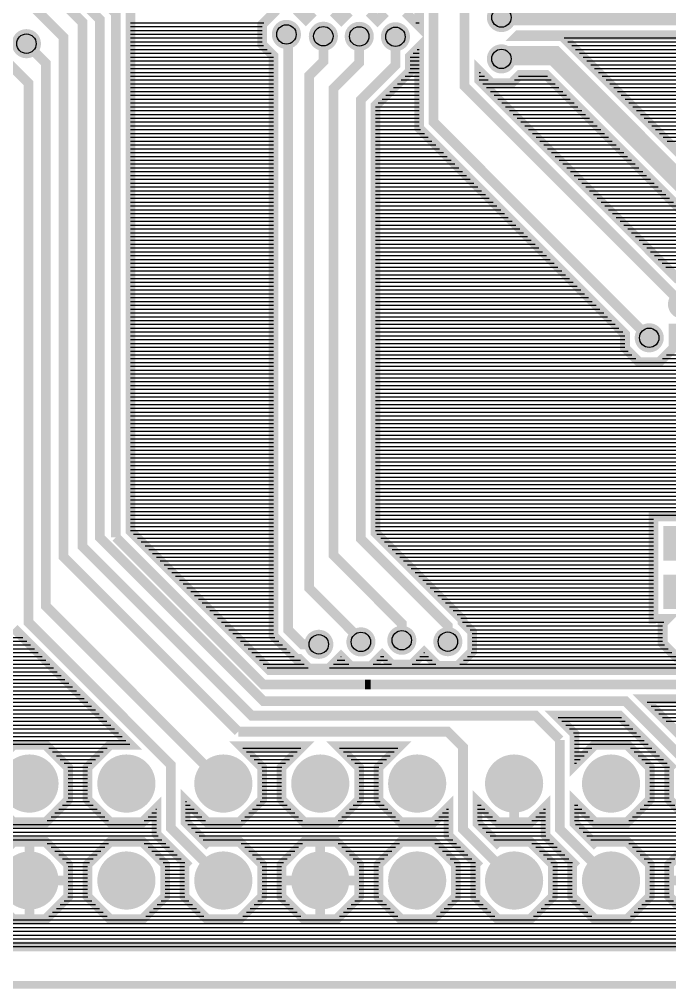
# Model space of a CAD drawing. Header units: inches. Extents: x -1.97 to 1.97, y -1.92 to 2.03.
# Drawn here: x -0.629 to 0.042, y -1.916 to -0.916 of the extents above; entities that cross this region are included whole.
import ezdxf

# ---------------------------------------------------------------- set-up
doc = ezdxf.new("R2010")
doc.units = ezdxf.units.IN
doc.layers.get('0').update_dxf_attribs({"linetype": 'CONTINUOUS'})

# ---------------------------------------------------------------- blocks, each defined once
blk = doc.blocks.new('EPAD')
at = {"const_width": 0.5}
blk.add_lwpolyline([(-0.25, 0, 1), (0.25, 0, 1)], format="xyb", close=True, dxfattribs=at)
blk = doc.blocks.new('RPAD')
blk.add_trace([(-0.5, -0.5), (-0.5, 0.5), (0.5, -0.5), (0.5, 0.5)])

msp = doc.modelspace()

# ---------------------------------------------------------------- linework, layer by layer
for points, const_width in [([(-1.86934, -1.911927), (-1.967765, -1.813502), (-1.967765, 1.926656), (-1.86934, 2.025081), (1.870817, 2.025081), (1.969243, 1.926656), (1.969243, -1.813502), (1.870817, -1.911927), (-1.86934, -1.911927)], 0.008), ([(-0.529378, -1.450352), (-0.529378, -0.910453), (-0.750106, -0.689724), (-0.828982, -0.689724)], 0.01), ([(-0.401551, -1.59513), (-0.545957, -1.450724), (-0.545957, -1.349248), (-0.545957, -0.916628), (-0.665504, -0.797081), (-0.681348, -0.797081)], 0.01), ([(0.055183, -1.210111), (-0.16972, -0.985208), (-0.16972, -0.909512), (-0.16972, -0.893692), (-0.153068, -0.877039), (-0.070636, -0.877039), (-0.053151, -0.859554), (-0.043992, -0.850395), (-0.043992, -0.814714), (-0.046625, -0.812081), (-0.062216, -0.796491), (-0.100759, -0.796491)], 0.01), ([(0.020856, -1.244754), (-0.201625, -1.022273), (-0.201625, -0.887081), (-0.136625, -0.822081), (-0.100759, -0.822081)], 0.01), ([(-0.421683, -1.602074), (-0.563882, -1.459875), (-0.563882, -1.381334), (-0.563882, -0.91936), (-0.656161, -0.827081)], 0.01), ([(-0.403126, -1.650923), (-0.441729, -1.61232), (-0.583427, -1.470622), (-0.583427, -1.042155), (-0.583427, -0.93481), (-0.662974, -0.855263), (-0.676625, -0.855263)], 0.01), ([(-0.230602, -0.909247), (-0.216625, -0.923224), (-0.216625, -0.880868)], 0.01), ([(0.085535, -1.587322), (-0.371196, -1.587322), (-0.514378, -1.444139), (-0.514378, -0.90424)], 0.01), ([(0.065538, -1.235111), (0.045856, -1.235111), (0.045856, -1.255109), (0.031211, -1.269754), (0.010501, -1.269754), (-0.004143, -1.255109), (-0.004143, -1.240967), (-0.216625, -1.028486), (-0.216625, -0.94527), (-0.225957, -0.954602), (-0.225957, -0.969759), (-0.261626, -1.005428), (-0.261626, -1.445868), (-0.171916, -1.535578), (-0.171916, -1.53775), (-0.161916, -1.54775), (-0.161916, -1.56846), (-0.176561, -1.583105), (-0.197271, -1.583105), (-0.211395, -1.56898), (-0.224056, -1.581641), (-0.244766, -1.581641), (-0.254648, -1.571759), (-0.266246, -1.583357), (-0.286956, -1.583357), (-0.297069, -1.573244), (-0.309682, -1.585858), (-0.330392, -1.585858), (-0.340392, -1.575858), (-0.343106, -1.575858), (-0.366789, -1.552175), (-0.366789, -0.953859), (-0.37845, -0.942198), (-0.37845, -0.921488), (-0.363806, -0.906843)], 0.01), ([(-0.343095, -0.906843), (-0.33345, -0.916488), (-0.32571, -0.908748)], 0.01), ([(-0.305, -0.908748), (-0.296778, -0.91697), (-0.288676, -0.908869)], 0.01), ([(-0.267966, -0.908869), (-0.25945, -0.917385), (-0.251312, -0.909247)], 0.01), ([(0.283375, -0.977081), (0.283375, -0.923924), (0.271974, -0.912523), (-0.129735, -0.912523), (-0.131635, -0.914422)], 0.02), ([(-0.351789, -1.064417), (-0.351789, -0.933504), (-0.35345, -0.931843)], 0.01), ([(-0.315355, -0.933748), (-0.315355, -0.959779), (-0.328054, -0.972478)], 0.01), ([(-0.3049, -1.123585), (-0.3049, -0.987589), (-0.285955, -0.968644), (-0.278321, -0.96101), (-0.278321, -0.933869)], 0.01), ([(-0.276625, -1.154088), (-0.276625, -0.999215), (-0.240957, -0.963546), (-0.240957, -0.934247)], 0.01), ([(0.260876, -0.932523), (-0.11438, -0.932523), (-0.115577, -0.93372), (-0.068826, -0.93372), (0.086445, -1.088991)], 0.01), ([(-0.418553, -1.804446), (-0.472592, -1.750407), (-0.472592, -1.685132), (-0.619406, -1.538318), (-0.619406, -1.006146), (-0.619406, -0.982291), (-0.661897, -0.9398), (-0.662428, -0.9398)], 0.01), ([(-0.461626, -1.661374), (-0.601625, -1.521374), (-0.601625, -0.977081), (-0.601625, -0.961509), (-0.621724, -0.941411)], 0.01), ([(0.176452, -1.10899), (0.078161, -1.10899), (-0.077109, -0.953719), (-0.128263, -0.953719), (-0.131625, -0.957081)], 0.02), ([(0.069878, -1.12899), (-0.085393, -0.973719), (-0.112908, -0.973719), (-0.12127, -0.982081), (-0.14198, -0.982081), (-0.154721, -0.96934), (-0.154721, -0.978995), (0.051396, -1.185112)], 0.01), ([(-0.329912, -1.09188), (-0.329912, -0.974336), (-0.328054, -0.972478)], 0.01), ([(-0.351789, -1.064417), (-0.351789, -1.545962), (-0.336893, -1.560858), (-0.320037, -1.560858)], 0.01), ([(-0.329912, -1.09188), (-0.329912, -1.503157), (-0.306473, -1.526595), (-0.276601, -1.556467), (-0.276601, -1.558357)], 0.01), ([(-0.3049, -1.123585), (-0.3049, -1.469027), (-0.257509, -1.516418), (-0.234411, -1.539516), (-0.234411, -1.556641)], 0.01), ([(-0.276625, -1.154088), (-0.276625, -1.452081), (-0.186916, -1.541791), (-0.186916, -1.558105)], 0.01), ([(0.094506, -1.484427), (0.094506, -1.534427), (0.08005, -1.534427), (0.084715, -1.539091), (0.084715, -1.559802), (0.07007, -1.574446), (0.04936, -1.574446), (0.034715, -1.559802), (0.034715, -1.539091), (0.03938, -1.534427), (0.025294, -1.534427), (0.025294, -1.428995), (0.094506, -1.428995), (0.094506, -1.484427)], 0.01), ([(-0.272237, -1.602321), (-0.281446, -1.602321), (-0.377409, -1.602321), (-0.529378, -1.450352)], 0.01), ([(-0.634406, -1.544531), (-0.514489, -1.664447), (-0.535121, -1.664447), (-0.558552, -1.687878), (-0.558552, -1.721015), (-0.535121, -1.744446), (-0.501984, -1.744446), (-0.487591, -1.730054), (-0.487591, -1.75662), (-0.457443, -1.786769), (-0.458552, -1.787878), (-0.458552, -1.821015), (-0.435121, -1.844446), (-0.401984, -1.844446), (-0.378553, -1.821015), (-0.378553, -1.787878), (-0.401984, -1.764447), (-0.435121, -1.764447), (-0.436231, -1.765556), (-0.457592, -1.744194), (-0.457592, -1.721975), (-0.435121, -1.744446), (-0.401984, -1.744446), (-0.378553, -1.721015), (-0.378553, -1.687878), (-0.400509, -1.665922), (-0.336596, -1.665922), (-0.358552, -1.687878), (-0.358552, -1.721015), (-0.335121, -1.744446), (-0.301984, -1.744446), (-0.278553, -1.721015), (-0.278553, -1.687878), (-0.300508, -1.665922), (-0.236596, -1.665922), (-0.258552, -1.687878), (-0.258552, -1.721015), (-0.235121, -1.744446), (-0.201984, -1.744446), (-0.186281, -1.728744), (-0.186281, -1.75793), (-0.157443, -1.786769), (-0.158552, -1.787878), (-0.158552, -1.821015), (-0.135121, -1.844446), (-0.101984, -1.844446), (-0.078553, -1.821015), (-0.078553, -1.787878), (-0.101984, -1.764447), (-0.135121, -1.764447), (-0.13623, -1.765556), (-0.156282, -1.745504), (-0.156282, -1.723285), (-0.135121, -1.744446), (-0.101984, -1.744446), (-0.086292, -1.728754), (-0.086292, -1.75792), (-0.057443, -1.786769), (-0.058552, -1.787878), (-0.058552, -1.821015), (-0.035121, -1.844446), (-0.001984, -1.844446), (0.021447, -1.821015), (0.021447, -1.787878), (-0.001984, -1.764447), (-0.035121, -1.764447), (-0.03623, -1.765557), (-0.056293, -1.745494), (-0.056293, -1.723274), (-0.035121, -1.744446), (-0.001984, -1.744446), (0.021447, -1.721015), (0.021447, -1.687878), (-0.001984, -1.664447), (-0.035121, -1.664447), (-0.056293, -1.685619), (-0.056293, -1.653233), (-0.07508, -1.634446), (-0.009766, -1.634446), (0.042557, -1.686769), (0.041448, -1.687878), (0.041448, -1.721015), (0.064879, -1.744446)], 0.01), ([(-0.421683, -1.602074), (-0.389311, -1.634446), (-0.320285, -1.634446)], 0.01), ([(-0.401551, -1.59513), (-0.377234, -1.619447), (-0.300285, -1.619447)], 0.01), ([(-0.272237, -1.602321), (-0.26663, -1.602321)], 0.01), ([(-0.26663, -1.602321), (-0.015285, -1.602321)], 0.01), ([(-0.015285, -1.602321), (-0.011556, -1.602321), (0.079322, -1.602321), (0.181447, -1.704446)], 0.01), ([(-0.300285, -1.619447), (-0.010285, -1.619447)], 0.01), ([(-0.010285, -1.619447), (-0.005285, -1.619447), (-0.003553, -1.619447), (0.081447, -1.704447)], 0.01), ([(0.063769, -1.665557), (0.015534, -1.617321), (0.073109, -1.617321)], 0.01), ([(-0.320285, -1.634446), (-0.096293, -1.634446), (-0.071293, -1.659446)], 0.01), ([(-0.403126, -1.650923), (-0.187024, -1.650923), (-0.171282, -1.666665), (-0.171282, -1.751717), (-0.118552, -1.804446)], 0.01), ([(-0.418553, -1.704446), (-0.461626, -1.661374)], 0.01), ([(-0.018552, -1.804447), (-0.071293, -1.751707), (-0.071293, -1.659446)], 0.01), ([(-0.658552, -1.687878), (-0.658552, -1.721015), (-0.635121, -1.744446), (-0.601984, -1.744446), (-0.578553, -1.721015), (-0.578553, -1.687878), (-0.601984, -1.664447), (-0.635121, -1.664447), (-0.658552, -1.687878)], 0.01), ([(-0.118553, -1.744446), (-0.118553, -1.704446)], 0.01), ([(-0.658552, -1.787878), (-0.658552, -1.821015), (-0.635121, -1.844446), (-0.601984, -1.844446), (-0.578553, -1.821015), (-0.578553, -1.787878), (-0.601984, -1.764447), (-0.635121, -1.764447), (-0.658552, -1.787878)], 0.01), ([(-0.618552, -1.764447), (-0.618552, -1.804446)], 0.01), ([(-0.558552, -1.787878), (-0.558552, -1.821015), (-0.535121, -1.844446), (-0.501984, -1.844446), (-0.478553, -1.821015), (-0.478553, -1.787878), (-0.501984, -1.764447), (-0.535121, -1.764447), (-0.558552, -1.787878)], 0.01), ([(-0.358552, -1.787878), (-0.358552, -1.821015), (-0.335121, -1.844446), (-0.301984, -1.844446), (-0.278553, -1.821015), (-0.278553, -1.787878), (-0.301984, -1.764447), (-0.335121, -1.764447), (-0.358552, -1.787878)], 0.01), ([(-0.318553, -1.764447), (-0.318553, -1.804447)], 0.01), ([(-0.258552, -1.787878), (-0.258552, -1.821015), (-0.235121, -1.844446), (-0.201984, -1.844446), (-0.178553, -1.821015), (-0.178553, -1.787878), (-0.201984, -1.764447), (-0.235121, -1.764447), (-0.258552, -1.787878)], 0.01), ([(0.041448, -1.787878), (0.041448, -1.821015), (0.064879, -1.844446), (0.098016, -1.844446), (0.121447, -1.821015), (0.121447, -1.787878), (0.098016, -1.764447), (0.064879, -1.764447), (0.041448, -1.787878)], 0.01), ([(-0.658552, -1.804446), (-0.618552, -1.804446)], 0.01), ([(-0.618552, -1.844446), (-0.618552, -1.804446)], 0.01), ([(-0.578553, -1.804446), (-0.618552, -1.804446)], 0.01), ([(-0.358552, -1.804447), (-0.318553, -1.804447)], 0.01), ([(-0.318553, -1.844446), (-0.318553, -1.804447)], 0.01), ([(-0.278553, -1.804447), (-0.318553, -1.804447)], 0.01), ([(0.041448, -1.804446), (0.081447, -1.804446)], 0.01), ([(0.404546, -1.872557), (-1.741653, -1.872557)], 0.01)]:
    msp.add_lwpolyline(points, dxfattribs=dict(const_width=const_width))
for points in [[(-0.514378, -0.919801), (-0.376763, -0.919801)], [(-0.514378, -0.923738), (-0.37845, -0.923738)], [(-0.514378, -0.927675), (-0.37845, -0.927675)], [(-0.220048, -0.919801), (-0.216625, -0.919801)], [(-0.514378, -0.931612), (-0.37845, -0.931612)], [(-0.514378, -0.935549), (-0.37845, -0.935549)], [(-0.514378, -0.939486), (-0.37845, -0.939486)], [(-0.066996, -0.935549), (0.263181, -0.935549)], [(-0.063059, -0.939486), (0.263375, -0.939486)], [(-0.514378, -0.943423), (-0.377225, -0.943423)], [(-0.514378, -0.94736), (-0.373288, -0.94736)], [(-0.218715, -0.94736), (-0.216625, -0.94736)], [(-0.059122, -0.943423), (0.263375, -0.943423)], [(-0.055185, -0.94736), (0.248375, -0.94736)], [(-0.514378, -0.951297), (-0.369351, -0.951297)], [(-0.514378, -0.955234), (-0.366789, -0.955234)], [(-0.514378, -0.959171), (-0.366789, -0.959171)], [(-0.225957, -0.955234), (-0.216625, -0.955234)], [(-0.225957, -0.959171), (-0.216625, -0.959171)], [(-0.222652, -0.951297), (-0.216625, -0.951297)], [(-0.051248, -0.951297), (0.248375, -0.951297)], [(-0.047311, -0.955234), (0.248375, -0.955234)], [(-0.043374, -0.959171), (0.241864, -0.959171)], [(-0.514378, -0.963108), (-0.366789, -0.963108)], [(-0.514378, -0.967045), (-0.366789, -0.967045)], [(-0.225957, -0.963108), (-0.216625, -0.963108)], [(-0.225957, -0.967045), (-0.216625, -0.967045)], [(-0.039437, -0.963108), (0.237927, -0.963108)], [(-0.0355, -0.967045), (0.23399, -0.967045)], [(-0.514378, -0.970982), (-0.366789, -0.970982)], [(-0.514378, -0.974919), (-0.366789, -0.974919)], [(-0.514378, -0.978856), (-0.366789, -0.978856)], [(-0.235054, -0.978856), (-0.216625, -0.978856)], [(-0.231117, -0.974919), (-0.216625, -0.974919)], [(-0.22718, -0.970982), (-0.216625, -0.970982)], [(-0.154721, -0.970982), (-0.153079, -0.970982)], [(-0.154721, -0.974919), (-0.149142, -0.974919)], [(-0.154721, -0.978856), (-0.145205, -0.978856)], [(-0.118045, -0.978856), (-0.080256, -0.978856)], [(-0.114108, -0.974919), (-0.084193, -0.974919)], [(-0.031563, -0.970982), (0.230053, -0.970982)], [(-0.027626, -0.974919), (0.226116, -0.974919)], [(-0.023689, -0.978856), (0.222179, -0.978856)], [(-0.514378, -0.982793), (-0.366789, -0.982793)], [(-0.514378, -0.98673), (-0.366789, -0.98673)], [(-0.242928, -0.98673), (-0.216625, -0.98673)], [(-0.238991, -0.982793), (-0.216625, -0.982793)], [(-0.150923, -0.982793), (-0.076319, -0.982793)], [(-0.146986, -0.98673), (-0.072382, -0.98673)], [(-0.019752, -0.982793), (0.218242, -0.982793)], [(-0.015815, -0.98673), (0.214305, -0.98673)], [(-0.514378, -0.990667), (-0.366789, -0.990667)], [(-0.514378, -0.994604), (-0.366789, -0.994604)], [(-0.514378, -0.998541), (-0.366789, -0.998541)], [(-0.254739, -0.998541), (-0.216625, -0.998541)], [(-0.250802, -0.994604), (-0.216625, -0.994604)], [(-0.246865, -0.990667), (-0.216625, -0.990667)], [(-0.143049, -0.990667), (-0.068445, -0.990667)], [(-0.139112, -0.994604), (-0.064508, -0.994604)], [(-0.135175, -0.998541), (-0.060571, -0.998541)], [(-0.011878, -0.990667), (0.211289, -0.990667)], [(-0.007941, -0.994604), (0.211289, -0.994604)], [(-0.004004, -0.998541), (0.211289, -0.998541)], [(-0.514378, -1.002478), (-0.366789, -1.002478)], [(-0.514378, -1.006415), (-0.366789, -1.006415)], [(-0.261626, -1.006415), (-0.216625, -1.006415)], [(-0.258676, -1.002478), (-0.216625, -1.002478)], [(-0.131238, -1.002478), (-0.056634, -1.002478)], [(-0.127301, -1.006415), (-0.052697, -1.006415)], [(-0.000067, -1.002478), (0.211289, -1.002478)], [(0.00387, -1.006415), (0.211289, -1.006415)], [(-0.514378, -1.010352), (-0.366789, -1.010352)], [(-0.514378, -1.014289), (-0.366789, -1.014289)], [(-0.514378, -1.018226), (-0.366789, -1.018226)], [(-0.261626, -1.010352), (-0.216625, -1.010352)], [(-0.261626, -1.014289), (-0.216625, -1.014289)], [(-0.261626, -1.018226), (-0.216625, -1.018226)], [(-0.123364, -1.010352), (-0.04876, -1.010352)], [(-0.119427, -1.014289), (-0.044823, -1.014289)], [(-0.11549, -1.018226), (-0.040886, -1.018226)], [(0.007807, -1.010352), (0.211289, -1.010352)], [(0.011744, -1.014289), (0.211289, -1.014289)], [(0.015681, -1.018226), (0.211289, -1.018226)], [(-0.514378, -1.022163), (-0.366789, -1.022163)], [(-0.514378, -1.0261), (-0.366789, -1.0261)], [(-0.261626, -1.022163), (-0.216625, -1.022163)], [(-0.261626, -1.0261), (-0.216625, -1.0261)], [(-0.111553, -1.022163), (-0.036949, -1.022163)], [(-0.107616, -1.0261), (-0.033012, -1.0261)], [(0.019618, -1.022163), (0.211289, -1.022163)], [(0.023555, -1.0261), (0.211289, -1.0261)], [(-0.514378, -1.030037), (-0.366789, -1.030037)], [(-0.514378, -1.033974), (-0.366789, -1.033974)], [(-0.514378, -1.037911), (-0.366789, -1.037911)], [(-0.261626, -1.030037), (-0.215074, -1.030037)], [(-0.261626, -1.033974), (-0.211137, -1.033974)], [(-0.261626, -1.037911), (-0.2072, -1.037911)], [(-0.103679, -1.030037), (-0.029075, -1.030037)], [(-0.099742, -1.033974), (-0.025138, -1.033974)], [(-0.095805, -1.037911), (-0.021201, -1.037911)], [(0.027492, -1.030037), (0.211289, -1.030037)], [(0.031429, -1.033974), (0.211289, -1.033974)], [(0.035366, -1.037911), (0.211289, -1.037911)], [(-0.514378, -1.041848), (-0.366789, -1.041848)], [(-0.514378, -1.045785), (-0.366789, -1.045785)], [(-0.261626, -1.041848), (-0.203263, -1.041848)], [(-0.261626, -1.045785), (-0.199326, -1.045785)], [(-0.091868, -1.041848), (-0.017264, -1.041848)], [(-0.087931, -1.045785), (-0.013327, -1.045785)], [(0.039303, -1.041848), (0.211289, -1.041848)], [(-0.514378, -1.049722), (-0.366789, -1.049722)], [(-0.514378, -1.053659), (-0.366789, -1.053659)], [(-0.514378, -1.057596), (-0.366789, -1.057596)], [(-0.261626, -1.049722), (-0.195389, -1.049722)], [(-0.261626, -1.053659), (-0.191452, -1.053659)], [(-0.261626, -1.057596), (-0.187515, -1.057596)], [(-0.083994, -1.049722), (-0.00939, -1.049722)], [(-0.080057, -1.053659), (-0.005453, -1.053659)], [(-0.07612, -1.057596), (-0.001516, -1.057596)], [(-0.514378, -1.061533), (-0.366789, -1.061533)], [(-0.514378, -1.06547), (-0.366789, -1.06547)], [(-0.514378, -1.069407), (-0.366789, -1.069407)], [(-0.261626, -1.061533), (-0.183578, -1.061533)], [(-0.261626, -1.06547), (-0.179641, -1.06547)], [(-0.261626, -1.069407), (-0.175704, -1.069407)], [(-0.072183, -1.061533), (0.002421, -1.061533)], [(-0.068246, -1.06547), (0.006358, -1.06547)], [(-0.064309, -1.069407), (0.010295, -1.069407)], [(-0.514378, -1.073344), (-0.366789, -1.073344)], [(-0.514378, -1.077281), (-0.366789, -1.077281)], [(-0.261626, -1.073344), (-0.171767, -1.073344)], [(-0.261626, -1.077281), (-0.16783, -1.077281)], [(-0.060372, -1.073344), (0.014232, -1.073344)], [(-0.056435, -1.077281), (0.018169, -1.077281)], [(-0.514378, -1.081218), (-0.366789, -1.081218)], [(-0.514378, -1.085155), (-0.366789, -1.085155)], [(-0.514378, -1.089092), (-0.366789, -1.089092)], [(-0.261626, -1.081218), (-0.163893, -1.081218)], [(-0.261626, -1.085155), (-0.159956, -1.085155)], [(-0.261626, -1.089092), (-0.156019, -1.089092)], [(-0.052498, -1.081218), (0.022106, -1.081218)], [(-0.048561, -1.085155), (0.026043, -1.085155)], [(-0.044624, -1.089092), (0.02998, -1.089092)], [(-0.514378, -1.093029), (-0.366789, -1.093029)], [(-0.514378, -1.096966), (-0.366789, -1.096966)], [(-0.261626, -1.093029), (-0.152081, -1.093029)], [(-0.261626, -1.096966), (-0.148144, -1.096966)], [(-0.040687, -1.093029), (0.033917, -1.093029)], [(-0.03675, -1.096966), (0.037854, -1.096966)], [(-0.514378, -1.100903), (-0.366789, -1.100903)], [(-0.514378, -1.10484), (-0.366789, -1.10484)], [(-0.514378, -1.108777), (-0.366789, -1.108777)], [(-0.261626, -1.100903), (-0.144207, -1.100903)], [(-0.261626, -1.10484), (-0.14027, -1.10484)], [(-0.261626, -1.108777), (-0.136333, -1.108777)], [(-0.032813, -1.100903), (0.041791, -1.100903)], [(-0.028876, -1.10484), (0.045728, -1.10484)], [(-0.024939, -1.108777), (0.049665, -1.108777)], [(-0.514378, -1.112714), (-0.366789, -1.112714)], [(-0.514378, -1.116651), (-0.366789, -1.116651)], [(-0.261626, -1.112714), (-0.132396, -1.112714)], [(-0.261626, -1.116651), (-0.128459, -1.116651)], [(-0.021002, -1.112714), (0.053602, -1.112714)], [(-0.017065, -1.116651), (0.057539, -1.116651)], [(-0.514378, -1.120588), (-0.366789, -1.120588)], [(-0.514378, -1.124525), (-0.366789, -1.124525)], [(-0.514378, -1.128462), (-0.366789, -1.128462)], [(-0.261626, -1.120588), (-0.124522, -1.120588)], [(-0.261626, -1.124525), (-0.120585, -1.124525)], [(-0.261626, -1.128462), (-0.116648, -1.128462)], [(-0.013128, -1.120588), (0.061476, -1.120588)], [(-0.009191, -1.124525), (0.065413, -1.124525)], [(-0.005254, -1.128462), (0.06935, -1.128462)], [(-0.514378, -1.132399), (-0.366789, -1.132399)], [(-0.514378, -1.136336), (-0.366789, -1.136336)], [(-0.261626, -1.132399), (-0.112711, -1.132399)], [(-0.261626, -1.136336), (-0.108774, -1.136336)], [(-0.001317, -1.132399), (0.164506, -1.132399)], [(0.00262, -1.136336), (0.211289, -1.136336)], [(-0.514378, -1.140273), (-0.366789, -1.140273)], [(-0.514378, -1.14421), (-0.366789, -1.14421)], [(-0.514378, -1.148147), (-0.366789, -1.148147)], [(-0.261626, -1.140273), (-0.104837, -1.140273)], [(-0.261626, -1.14421), (-0.1009, -1.14421)], [(-0.261626, -1.148147), (-0.096963, -1.148147)], [(0.006557, -1.140273), (0.211289, -1.140273)], [(0.010494, -1.14421), (0.211289, -1.14421)], [(0.014431, -1.148147), (0.211289, -1.148147)], [(-0.514378, -1.152084), (-0.366789, -1.152084)], [(-0.514378, -1.156021), (-0.366789, -1.156021)], [(-0.261626, -1.152084), (-0.093026, -1.152084)], [(-0.261626, -1.156021), (-0.089089, -1.156021)], [(0.018369, -1.152084), (0.211289, -1.152084)], [(0.022306, -1.156021), (0.211289, -1.156021)], [(-0.514378, -1.159958), (-0.366789, -1.159958)], [(-0.514378, -1.163895), (-0.366789, -1.163895)], [(-0.514378, -1.167832), (-0.366789, -1.167832)], [(-0.261626, -1.159958), (-0.085152, -1.159958)], [(-0.261626, -1.163895), (-0.081215, -1.163895)], [(-0.261626, -1.167832), (-0.077278, -1.167832)], [(0.026243, -1.159958), (0.211289, -1.159958)], [(0.03018, -1.163895), (0.211289, -1.163895)], [(0.034117, -1.167832), (0.211289, -1.167832)], [(-0.514378, -1.171769), (-0.366789, -1.171769)], [(-0.514378, -1.175706), (-0.366789, -1.175706)], [(-0.261626, -1.171769), (-0.073341, -1.171769)], [(-0.261626, -1.175706), (-0.069404, -1.175706)], [(0.038054, -1.171769), (0.211289, -1.171769)], [(-0.514378, -1.179643), (-0.366789, -1.179643)], [(-0.514378, -1.18358), (-0.366789, -1.18358)], [(-0.514378, -1.187517), (-0.366789, -1.187517)], [(-0.261626, -1.179643), (-0.065467, -1.179643)], [(-0.261626, -1.18358), (-0.06153, -1.18358)], [(-0.261626, -1.187517), (-0.057593, -1.187517)], [(-0.514378, -1.191454), (-0.366789, -1.191454)], [(-0.514378, -1.195391), (-0.366789, -1.195391)], [(-0.514378, -1.199328), (-0.366789, -1.199328)], [(-0.261626, -1.191454), (-0.053656, -1.191454)], [(-0.261626, -1.195391), (-0.049719, -1.195391)], [(-0.261626, -1.199328), (-0.045782, -1.199328)], [(-0.514378, -1.203265), (-0.366789, -1.203265)], [(-0.514378, -1.207202), (-0.366789, -1.207202)], [(-0.261626, -1.203265), (-0.041845, -1.203265)], [(-0.261626, -1.207202), (-0.037908, -1.207202)], [(-0.514378, -1.211139), (-0.366789, -1.211139)], [(-0.514378, -1.215076), (-0.366789, -1.215076)], [(-0.514378, -1.219013), (-0.366789, -1.219013)], [(-0.261626, -1.211139), (-0.033971, -1.211139)], [(-0.261626, -1.215076), (-0.030034, -1.215076)], [(-0.261626, -1.219013), (-0.026097, -1.219013)], [(-0.514378, -1.22295), (-0.366789, -1.22295)], [(-0.514378, -1.226887), (-0.366789, -1.226887)], [(-0.261626, -1.22295), (-0.02216, -1.22295)], [(-0.261626, -1.226887), (-0.018223, -1.226887)], [(-0.514378, -1.230824), (-0.366789, -1.230824)], [(-0.514378, -1.234761), (-0.366789, -1.234761)], [(-0.514378, -1.238698), (-0.366789, -1.238698)], [(-0.261626, -1.230824), (-0.014286, -1.230824)], [(-0.261626, -1.234761), (-0.010349, -1.234761)], [(-0.261626, -1.238698), (-0.006412, -1.238698)], [(-0.514378, -1.242635), (-0.366789, -1.242635)], [(-0.514378, -1.246572), (-0.366789, -1.246572)], [(-0.261626, -1.242635), (-0.004143, -1.242635)], [(-0.261626, -1.246572), (-0.004143, -1.246572)], [(-0.514378, -1.250509), (-0.366789, -1.250509)], [(-0.514378, -1.254446), (-0.366789, -1.254446)], [(-0.514378, -1.258383), (-0.366789, -1.258383)], [(-0.261626, -1.250509), (-0.004143, -1.250509)], [(-0.261626, -1.254446), (-0.004143, -1.254446)], [(-0.261626, -1.258383), (-0.000869, -1.258383)], [(-0.514378, -1.26232), (-0.366789, -1.26232)], [(-0.514378, -1.266257), (-0.366789, -1.266257)], [(-0.261626, -1.26232), (0.003068, -1.26232)], [(-0.261626, -1.266257), (0.007005, -1.266257)], [(0.034708, -1.266257), (0.233375, -1.266257)], [(0.038645, -1.26232), (0.233375, -1.26232)], [(-0.514378, -1.270194), (-0.366789, -1.270194)], [(-0.514378, -1.274131), (-0.366789, -1.274131)], [(-0.514378, -1.278069), (-0.366789, -1.278069)], [(-0.261626, -1.270194), (0.233375, -1.270194)], [(-0.261626, -1.274131), (0.463375, -1.274131)], [(-0.261626, -1.278069), (0.478375, -1.278069)], [(-0.514378, -1.282006), (-0.366789, -1.282006)], [(-0.514378, -1.285943), (-0.366789, -1.285943)], [(-0.261626, -1.282006), (0.478375, -1.282006)], [(-0.261626, -1.285943), (0.463375, -1.285943)], [(-0.514378, -1.28988), (-0.366789, -1.28988)], [(-0.514378, -1.293817), (-0.366789, -1.293817)], [(-0.514378, -1.297754), (-0.366789, -1.297754)], [(-0.261626, -1.28988), (0.463375, -1.28988)], [(-0.261626, -1.293817), (0.463375, -1.293817)], [(-0.261626, -1.297754), (0.463375, -1.297754)], [(-0.514378, -1.301691), (-0.366789, -1.301691)], [(-0.514378, -1.305628), (-0.366789, -1.305628)], [(-0.261626, -1.301691), (0.463375, -1.301691)], [(-0.261626, -1.305628), (0.463375, -1.305628)], [(-0.514378, -1.309565), (-0.366789, -1.309565)], [(-0.514378, -1.313502), (-0.366789, -1.313502)], [(-0.514378, -1.317439), (-0.366789, -1.317439)], [(-0.261626, -1.309565), (0.463375, -1.309565)], [(-0.261626, -1.313502), (0.463375, -1.313502)], [(-0.261626, -1.317439), (0.463375, -1.317439)], [(-0.514378, -1.321376), (-0.366789, -1.321376)], [(-0.514378, -1.325313), (-0.366789, -1.325313)], [(-0.514378, -1.32925), (-0.366789, -1.32925)], [(-0.261626, -1.321376), (0.463375, -1.321376)], [(-0.261626, -1.325313), (0.463375, -1.325313)], [(-0.261626, -1.32925), (0.463375, -1.32925)], [(-0.514378, -1.333187), (-0.366789, -1.333187)], [(-0.514378, -1.337124), (-0.366789, -1.337124)], [(-0.261626, -1.333187), (0.463375, -1.333187)], [(-0.261626, -1.337124), (0.463375, -1.337124)], [(-0.514378, -1.341061), (-0.366789, -1.341061)], [(-0.514378, -1.344998), (-0.366789, -1.344998)], [(-0.514378, -1.348935), (-0.366789, -1.348935)], [(-0.261626, -1.341061), (0.463375, -1.341061)], [(-0.261626, -1.344998), (0.463375, -1.344998)], [(-0.261626, -1.348935), (0.463375, -1.348935)], [(-0.514378, -1.352872), (-0.366789, -1.352872)], [(-0.514378, -1.356809), (-0.366789, -1.356809)], [(-0.261626, -1.352872), (0.454375, -1.352872)], [(-0.261626, -1.356809), (0.454375, -1.356809)], [(-0.514378, -1.360746), (-0.366789, -1.360746)], [(-0.514378, -1.364683), (-0.366789, -1.364683)], [(-0.514378, -1.36862), (-0.366789, -1.36862)], [(-0.261626, -1.360746), (0.454375, -1.360746)], [(-0.261626, -1.364683), (0.454375, -1.364683)], [(-0.261626, -1.36862), (0.454375, -1.36862)], [(-0.514378, -1.372557), (-0.366789, -1.372557)], [(-0.514378, -1.376494), (-0.366789, -1.376494)], [(-0.261626, -1.372557), (0.454375, -1.372557)], [(-0.261626, -1.376494), (0.454375, -1.376494)], [(-0.514378, -1.380431), (-0.366789, -1.380431)], [(-0.514378, -1.384368), (-0.366789, -1.384368)], [(-0.514378, -1.388305), (-0.366789, -1.388305)], [(-0.261626, -1.380431), (0.454375, -1.380431)], [(-0.261626, -1.384368), (0.454375, -1.384368)], [(-0.261626, -1.388305), (0.454375, -1.388305)], [(-0.514378, -1.392242), (-0.366789, -1.392242)], [(-0.514378, -1.396179), (-0.366789, -1.396179)], [(-0.261626, -1.392242), (0.454375, -1.392242)], [(-0.261626, -1.396179), (0.454375, -1.396179)], [(-0.514378, -1.400116), (-0.366789, -1.400116)], [(-0.514378, -1.404053), (-0.366789, -1.404053)], [(-0.514378, -1.40799), (-0.366789, -1.40799)], [(-0.261626, -1.400116), (0.454375, -1.400116)], [(-0.261626, -1.404053), (0.454375, -1.404053)], [(-0.261626, -1.40799), (0.454375, -1.40799)], [(-0.514378, -1.411927), (-0.366789, -1.411927)], [(-0.514378, -1.415864), (-0.366789, -1.415864)], [(-0.261626, -1.411927), (0.454375, -1.411927)], [(-0.261626, -1.415864), (0.454375, -1.415864)], [(-0.514378, -1.419801), (-0.366789, -1.419801)], [(-0.514378, -1.423738), (-0.366789, -1.423738)], [(-0.514378, -1.427675), (-0.366789, -1.427675)], [(-0.261626, -1.419801), (0.454375, -1.419801)], [(-0.261626, -1.423738), (0.187375, -1.423738)], [(-0.261626, -1.427675), (0.187375, -1.427675)], [(-0.514378, -1.431612), (-0.366789, -1.431612)], [(-0.514378, -1.435549), (-0.366789, -1.435549)], [(-0.261626, -1.431612), (0.025294, -1.431612)], [(-0.261626, -1.435549), (0.025294, -1.435549)], [(-0.514378, -1.439486), (-0.366789, -1.439486)], [(-0.514378, -1.443423), (-0.366789, -1.443423)], [(-0.511157, -1.44736), (-0.366789, -1.44736)], [(-0.261626, -1.439486), (0.025294, -1.439486)], [(-0.261626, -1.443423), (0.025294, -1.443423)], [(-0.260134, -1.44736), (0.025294, -1.44736)], [(-0.50722, -1.451297), (-0.366789, -1.451297)], [(-0.503283, -1.455234), (-0.366789, -1.455234)], [(-0.499346, -1.459171), (-0.366789, -1.459171)], [(-0.256197, -1.451297), (0.025294, -1.451297)], [(-0.25226, -1.455234), (0.025294, -1.455234)], [(-0.248323, -1.459171), (0.025294, -1.459171)], [(-0.495409, -1.463108), (-0.366789, -1.463108)], [(-0.491472, -1.467045), (-0.366789, -1.467045)], [(-0.244386, -1.463108), (0.025294, -1.463108)], [(-0.240449, -1.467045), (0.025294, -1.467045)], [(-0.487535, -1.470982), (-0.366789, -1.470982)], [(-0.483598, -1.474919), (-0.366789, -1.474919)], [(-0.479661, -1.478856), (-0.366789, -1.478856)], [(-0.236512, -1.470982), (0.025294, -1.470982)], [(-0.232575, -1.474919), (0.025294, -1.474919)], [(-0.228638, -1.478856), (0.025294, -1.478856)], [(-0.475724, -1.482793), (-0.366789, -1.482793)], [(-0.471787, -1.48673), (-0.366789, -1.48673)], [(-0.224701, -1.482793), (0.025294, -1.482793)], [(-0.220764, -1.48673), (0.025294, -1.48673)], [(-0.46785, -1.490667), (-0.366789, -1.490667)], [(-0.463913, -1.494604), (-0.366789, -1.494604)], [(-0.459976, -1.498541), (-0.366789, -1.498541)], [(-0.216827, -1.490667), (0.025294, -1.490667)], [(-0.21289, -1.494604), (0.025294, -1.494604)], [(-0.208953, -1.498541), (0.025294, -1.498541)], [(-0.456039, -1.502478), (-0.366789, -1.502478)], [(-0.452102, -1.506415), (-0.366789, -1.506415)], [(-0.205016, -1.502478), (0.025294, -1.502478)], [(-0.201079, -1.506415), (0.025294, -1.506415)], [(-0.448165, -1.510352), (-0.366789, -1.510352)], [(-0.444228, -1.514289), (-0.366789, -1.514289)], [(-0.440291, -1.518226), (-0.366789, -1.518226)], [(-0.197142, -1.510352), (0.025294, -1.510352)], [(-0.193205, -1.514289), (0.025294, -1.514289)], [(-0.189268, -1.518226), (0.025294, -1.518226)], [(-0.436354, -1.522163), (-0.366789, -1.522163)], [(-0.432417, -1.5261), (-0.366789, -1.5261)], [(-0.185331, -1.522163), (0.025294, -1.522163)], [(-0.181394, -1.5261), (0.025294, -1.5261)], [(-0.42848, -1.530037), (-0.366789, -1.530037)], [(-0.424543, -1.533974), (-0.366789, -1.533974)], [(-0.420606, -1.537911), (-0.366789, -1.537911)], [(-0.177457, -1.530037), (0.025294, -1.530037)], [(-0.17352, -1.533974), (0.025294, -1.533974)], [(-0.171755, -1.537911), (0.035896, -1.537911)], [(-0.416669, -1.541848), (-0.366789, -1.541848)], [(-0.412732, -1.545785), (-0.366789, -1.545785)], [(-0.167818, -1.541848), (0.034715, -1.541848)], [(-0.163881, -1.545785), (0.034715, -1.545785)], [(-1.791625, -1.553659), (-0.625278, -1.553659)], [(-1.791625, -1.557596), (-0.621341, -1.557596)], [(-0.408795, -1.549722), (-0.366789, -1.549722)], [(-0.404858, -1.553659), (-0.365305, -1.553659)], [(-0.400921, -1.557596), (-0.361368, -1.557596)], [(-0.161916, -1.549722), (0.034715, -1.549722)], [(-0.161916, -1.553659), (0.034715, -1.553659)], [(-0.161916, -1.557596), (0.034715, -1.557596)], [(-1.791625, -1.561533), (-0.617404, -1.561533)], [(-1.545559, -1.56547), (-0.613467, -1.56547)], [(-0.396984, -1.561533), (-0.357431, -1.561533)], [(-0.393047, -1.56547), (-0.353494, -1.56547)], [(-0.161916, -1.561533), (0.036447, -1.561533)], [(-0.161916, -1.56547), (0.040384, -1.56547)], [(-1.541622, -1.569407), (-0.60953, -1.569407)], [(-1.539125, -1.573344), (-0.605593, -1.573344)], [(-1.539125, -1.577281), (-0.601656, -1.577281)], [(-0.38911, -1.569407), (-0.349557, -1.569407)], [(-0.385173, -1.573344), (-0.34562, -1.573344)], [(-0.381236, -1.577281), (-0.338969, -1.577281)], [(-0.301105, -1.577281), (-0.293032, -1.577281)], [(-0.297168, -1.573344), (-0.296969, -1.573344)], [(-0.26017, -1.577281), (-0.249126, -1.577281)], [(-0.256233, -1.573344), (-0.253063, -1.573344)], [(-0.219696, -1.577281), (-0.203094, -1.577281)], [(-0.215759, -1.573344), (-0.207031, -1.573344)], [(-0.211822, -1.569407), (-0.210969, -1.569407)], [(-0.170737, -1.577281), (0.288375, -1.577281)], [(-0.1668, -1.573344), (0.048258, -1.573344)], [(-0.162863, -1.569407), (0.044321, -1.569407)], [(-1.545959, -1.589092), (-0.589844, -1.589092)], [(-1.542022, -1.585155), (-0.593781, -1.585155)], [(-1.539125, -1.581218), (-0.597719, -1.581218)], [(-0.377299, -1.581218), (-0.335032, -1.581218)], [(-0.373362, -1.585155), (-0.331095, -1.585155)], [(-0.308979, -1.585155), (0.288375, -1.585155)], [(-0.305042, -1.581218), (-0.289095, -1.581218)], [(-0.264107, -1.581218), (-0.245189, -1.581218)], [(-0.223633, -1.581218), (-0.199157, -1.581218)], [(-0.174674, -1.581218), (0.288375, -1.581218)], [(-1.932395, -1.593029), (-0.585907, -1.593029)], [(-1.932395, -1.596966), (-0.58197, -1.596966)], [(-1.932395, -1.600903), (-0.578033, -1.600903)], [(-1.932395, -1.60484), (-0.574096, -1.60484)], [(-1.932395, -1.608777), (-0.570159, -1.608777)], [(-1.932395, -1.612714), (-0.566222, -1.612714)], [(-1.932395, -1.616651), (-0.562285, -1.616651)], [(-1.932395, -1.620588), (-0.558348, -1.620588)], [(-1.753464, -1.624525), (-0.554411, -1.624525)], [(-1.749527, -1.628462), (-0.550474, -1.628462)], [(0.018801, -1.620588), (0.076376, -1.620588)], [(0.022738, -1.624525), (0.080313, -1.624525)], [(0.026675, -1.628462), (0.08425, -1.628462)], [(-1.74559, -1.632399), (-0.546537, -1.632399)], [(-1.741653, -1.636336), (-0.5426, -1.636336)], [(-0.07319, -1.636336), (-0.007876, -1.636336)], [(0.030612, -1.632399), (0.088187, -1.632399)], [(0.034549, -1.636336), (0.092124, -1.636336)], [(-1.737716, -1.640273), (-0.538663, -1.640273)], [(-1.733779, -1.64421), (-0.534726, -1.64421)], [(-1.729842, -1.648147), (-0.530789, -1.648147)], [(-0.069253, -1.640273), (-0.003939, -1.640273)], [(-0.065316, -1.64421), (-0.000002, -1.64421)], [(-0.061379, -1.648147), (0.003935, -1.648147)], [(0.038486, -1.640273), (0.096061, -1.640273)], [(-1.725905, -1.652084), (-0.526852, -1.652084)], [(-1.721968, -1.656021), (-0.522915, -1.656021)], [(-0.057442, -1.652084), (0.007872, -1.652084)], [(-0.056293, -1.656021), (0.011809, -1.656021)], [(-1.718031, -1.659958), (-0.518978, -1.659958)], [(-1.714094, -1.663895), (-0.515041, -1.663895)], [(-0.598599, -1.667832), (-0.538506, -1.667832)], [(-0.398599, -1.667832), (-0.338506, -1.667832)], [(-0.298598, -1.667832), (-0.238506, -1.667832)], [(-0.056293, -1.659958), (0.015746, -1.659958)], [(-0.056293, -1.663895), (0.019683, -1.663895)], [(-0.056293, -1.667832), (-0.038507, -1.667832)], [(0.001401, -1.667832), (0.02362, -1.667832)], [(-0.594662, -1.671769), (-0.542443, -1.671769)], [(-0.590725, -1.675706), (-0.54638, -1.675706)], [(-0.394662, -1.671769), (-0.342443, -1.671769)], [(-0.390725, -1.675706), (-0.34638, -1.675706)], [(-0.294661, -1.671769), (-0.242443, -1.671769)], [(-0.290724, -1.675706), (-0.24638, -1.675706)], [(-0.056293, -1.671769), (-0.042444, -1.671769)], [(-0.056293, -1.675706), (-0.046381, -1.675706)], [(0.005338, -1.671769), (0.027557, -1.671769)], [(0.009275, -1.675706), (0.031494, -1.675706)], [(-0.586788, -1.679643), (-0.550317, -1.679643)], [(-0.582851, -1.68358), (-0.554254, -1.68358)], [(-0.578914, -1.687517), (-0.558191, -1.687517)], [(-0.386788, -1.679643), (-0.350317, -1.679643)], [(-0.382851, -1.68358), (-0.354254, -1.68358)], [(-0.378914, -1.687517), (-0.358191, -1.687517)], [(-0.286787, -1.679643), (-0.250317, -1.679643)], [(-0.28285, -1.68358), (-0.254254, -1.68358)], [(-0.278913, -1.687517), (-0.258191, -1.687517)], [(-0.056293, -1.679643), (-0.050318, -1.679643)], [(-0.056293, -1.68358), (-0.054255, -1.68358)], [(0.013212, -1.679643), (0.035431, -1.679643)], [(0.017149, -1.68358), (0.039368, -1.68358)], [(0.021086, -1.687517), (0.041809, -1.687517)], [(-0.578553, -1.691454), (-0.558552, -1.691454)], [(-0.578553, -1.695391), (-0.558552, -1.695391)], [(-0.378553, -1.691454), (-0.358552, -1.691454)], [(-0.378553, -1.695391), (-0.358552, -1.695391)], [(-0.278553, -1.691454), (-0.258552, -1.691454)], [(-0.278553, -1.695391), (-0.258552, -1.695391)], [(0.021447, -1.691454), (0.041448, -1.691454)], [(0.021447, -1.695391), (0.041448, -1.695391)], [(-0.578553, -1.699328), (-0.558552, -1.699328)], [(-0.578553, -1.703265), (-0.558552, -1.703265)], [(-0.578553, -1.707202), (-0.558552, -1.707202)], [(-0.378553, -1.699328), (-0.358552, -1.699328)], [(-0.378553, -1.703265), (-0.358552, -1.703265)], [(-0.378553, -1.707202), (-0.358552, -1.707202)], [(-0.278553, -1.699328), (-0.258552, -1.699328)], [(-0.278553, -1.703265), (-0.258552, -1.703265)], [(-0.278553, -1.707202), (-0.258552, -1.707202)], [(0.021447, -1.699328), (0.041448, -1.699328)], [(0.021447, -1.703265), (0.041448, -1.703265)], [(0.021447, -1.707202), (0.041448, -1.707202)], [(-0.578553, -1.711139), (-0.558552, -1.711139)], [(-0.578553, -1.715076), (-0.558552, -1.715076)], [(-0.578553, -1.719013), (-0.558552, -1.719013)], [(-0.378553, -1.711139), (-0.358552, -1.711139)], [(-0.378553, -1.715076), (-0.358552, -1.715076)], [(-0.378553, -1.719013), (-0.358552, -1.719013)], [(-0.278553, -1.711139), (-0.258552, -1.711139)], [(-0.278553, -1.715076), (-0.258552, -1.715076)], [(-0.278553, -1.719013), (-0.258552, -1.719013)], [(0.021447, -1.711139), (0.041448, -1.711139)], [(0.021447, -1.715076), (0.041448, -1.715076)], [(0.021447, -1.719013), (0.041448, -1.719013)], [(-0.584426, -1.726887), (-0.55268, -1.726887)], [(-0.580489, -1.72295), (-0.556617, -1.72295)], [(-0.457592, -1.72295), (-0.456617, -1.72295)], [(-0.457592, -1.726887), (-0.45268, -1.726887)], [(-0.384426, -1.726887), (-0.35268, -1.726887)], [(-0.380489, -1.72295), (-0.356617, -1.72295)], [(-0.284425, -1.726887), (-0.25268, -1.726887)], [(-0.280488, -1.72295), (-0.256617, -1.72295)], [(-0.156282, -1.726887), (-0.15268, -1.726887)], [(-0.056293, -1.726887), (-0.05268, -1.726887)], [(0.015574, -1.726887), (0.04732, -1.726887)], [(0.019511, -1.72295), (0.043383, -1.72295)], [(-0.596237, -1.738698), (-0.540869, -1.738698)], [(-0.5923, -1.734761), (-0.544806, -1.734761)], [(-0.588363, -1.730824), (-0.548743, -1.730824)], [(-0.496236, -1.738698), (-0.487591, -1.738698)], [(-0.492299, -1.734761), (-0.487591, -1.734761)], [(-0.488362, -1.730824), (-0.487591, -1.730824)], [(-0.457592, -1.730824), (-0.448743, -1.730824)], [(-0.457592, -1.734761), (-0.444806, -1.734761)], [(-0.457592, -1.738698), (-0.440869, -1.738698)], [(-0.396237, -1.738698), (-0.340869, -1.738698)], [(-0.3923, -1.734761), (-0.344806, -1.734761)], [(-0.388363, -1.730824), (-0.348743, -1.730824)], [(-0.296236, -1.738698), (-0.240869, -1.738698)], [(-0.292299, -1.734761), (-0.244806, -1.734761)], [(-0.288362, -1.730824), (-0.248743, -1.730824)], [(-0.196236, -1.738698), (-0.186281, -1.738698)], [(-0.192299, -1.734761), (-0.186281, -1.734761)], [(-0.188362, -1.730824), (-0.186281, -1.730824)], [(-0.156282, -1.730824), (-0.148743, -1.730824)], [(-0.156282, -1.734761), (-0.144806, -1.734761)], [(-0.156282, -1.738698), (-0.140869, -1.738698)], [(-0.096237, -1.738698), (-0.086292, -1.738698)], [(-0.0923, -1.734761), (-0.086292, -1.734761)], [(-0.088363, -1.730824), (-0.086292, -1.730824)], [(-0.056293, -1.730824), (-0.048743, -1.730824)], [(-0.056293, -1.734761), (-0.044806, -1.734761)], [(-0.056293, -1.738698), (-0.040869, -1.738698)], [(0.003763, -1.738698), (0.059131, -1.738698)], [(0.0077, -1.734761), (0.055194, -1.734761)], [(0.011637, -1.730824), (0.051257, -1.730824)], [(-1.678238, -1.746572), (-0.487591, -1.746572)], [(-0.600174, -1.742635), (-0.536932, -1.742635)], [(-0.500173, -1.742635), (-0.487591, -1.742635)], [(-0.457592, -1.742635), (-0.436932, -1.742635)], [(-0.455214, -1.746572), (-0.186281, -1.746572)], [(-0.400174, -1.742635), (-0.336931, -1.742635)], [(-0.300173, -1.742635), (-0.236932, -1.742635)], [(-0.200173, -1.742635), (-0.186281, -1.742635)], [(-0.156282, -1.742635), (-0.136932, -1.742635)], [(-0.155213, -1.746572), (-0.086292, -1.746572)], [(-0.100174, -1.742635), (-0.086292, -1.742635)], [(-0.056293, -1.742635), (-0.036932, -1.742635)], [(-0.055214, -1.746572), (0.311038, -1.746572)], [(-0.000174, -1.742635), (0.063068, -1.742635)], [(-1.678238, -1.750509), (-0.487591, -1.750509)], [(-1.678238, -1.754446), (-0.487591, -1.754446)], [(-1.678238, -1.758383), (-0.485828, -1.758383)], [(-0.451277, -1.750509), (-0.186281, -1.750509)], [(-0.44734, -1.754446), (-0.186281, -1.754446)], [(-0.443403, -1.758383), (-0.185828, -1.758383)], [(-0.151276, -1.750509), (-0.086292, -1.750509)], [(-0.147339, -1.754446), (-0.086292, -1.754446)], [(-0.143402, -1.758383), (-0.085828, -1.758383)], [(-0.051277, -1.750509), (0.307101, -1.750509)], [(-0.04734, -1.754446), (0.303164, -1.754446)], [(-0.043403, -1.758383), (0.299227, -1.758383)], [(-1.678238, -1.76232), (-0.481891, -1.76232)], [(-0.600173, -1.766257), (-0.536931, -1.766257)], [(-0.500174, -1.766257), (-0.477954, -1.766257)], [(-0.439466, -1.76232), (-0.181891, -1.76232)], [(-0.400174, -1.766257), (-0.336931, -1.766257)], [(-0.300174, -1.766257), (-0.236932, -1.766257)], [(-0.200174, -1.766257), (-0.177954, -1.766257)], [(-0.139465, -1.76232), (-0.081891, -1.76232)], [(-0.100173, -1.766257), (-0.077954, -1.766257)], [(-0.039466, -1.76232), (0.29529, -1.76232)], [(-0.000174, -1.766257), (0.063068, -1.766257)], [(-0.596236, -1.770194), (-0.540869, -1.770194)], [(-0.592299, -1.774131), (-0.544806, -1.774131)], [(-0.588362, -1.778069), (-0.548743, -1.778069)], [(-0.496237, -1.770194), (-0.474017, -1.770194)], [(-0.4923, -1.774131), (-0.47008, -1.774131)], [(-0.488363, -1.778069), (-0.466143, -1.778069)], [(-0.396237, -1.770194), (-0.340869, -1.770194)], [(-0.3923, -1.774131), (-0.344806, -1.774131)], [(-0.388363, -1.778069), (-0.348743, -1.778069)], [(-0.296237, -1.770194), (-0.240869, -1.770194)], [(-0.2923, -1.774131), (-0.244806, -1.774131)], [(-0.288363, -1.778069), (-0.248743, -1.778069)], [(-0.196237, -1.770194), (-0.174017, -1.770194)], [(-0.1923, -1.774131), (-0.17008, -1.774131)], [(-0.188363, -1.778069), (-0.166143, -1.778069)], [(-0.096236, -1.770194), (-0.074017, -1.770194)], [(-0.092299, -1.774131), (-0.07008, -1.774131)], [(-0.088362, -1.778069), (-0.066143, -1.778069)], [(0.003763, -1.770194), (0.059131, -1.770194)], [(0.0077, -1.774131), (0.055194, -1.774131)], [(0.011637, -1.778069), (0.051257, -1.778069)], [(-0.584425, -1.782006), (-0.55268, -1.782006)], [(-0.580488, -1.785943), (-0.556617, -1.785943)], [(-0.484426, -1.782006), (-0.462206, -1.782006)], [(-0.480489, -1.785943), (-0.458269, -1.785943)], [(-0.384426, -1.782006), (-0.35268, -1.782006)], [(-0.380489, -1.785943), (-0.356617, -1.785943)], [(-0.284426, -1.782006), (-0.25268, -1.782006)], [(-0.280489, -1.785943), (-0.256617, -1.785943)], [(-0.184426, -1.782006), (-0.162206, -1.782006)], [(-0.180489, -1.785943), (-0.158269, -1.785943)], [(-0.084425, -1.782006), (-0.062206, -1.782006)], [(-0.080488, -1.785943), (-0.058269, -1.785943)], [(0.015574, -1.782006), (0.04732, -1.782006)], [(0.019511, -1.785943), (0.043383, -1.785943)], [(-0.578553, -1.78988), (-0.558552, -1.78988)], [(-0.578553, -1.793817), (-0.558552, -1.793817)], [(-0.578553, -1.797754), (-0.558552, -1.797754)], [(-0.478553, -1.78988), (-0.458552, -1.78988)], [(-0.478553, -1.793817), (-0.458552, -1.793817)], [(-0.478553, -1.797754), (-0.458552, -1.797754)], [(-0.378553, -1.78988), (-0.358552, -1.78988)], [(-0.378553, -1.793817), (-0.358552, -1.793817)], [(-0.378553, -1.797754), (-0.358552, -1.797754)], [(-0.278553, -1.78988), (-0.258552, -1.78988)], [(-0.278553, -1.793817), (-0.258552, -1.793817)], [(-0.278553, -1.797754), (-0.258552, -1.797754)], [(-0.178553, -1.78988), (-0.158552, -1.78988)], [(-0.178553, -1.793817), (-0.158552, -1.793817)], [(-0.178553, -1.797754), (-0.158552, -1.797754)], [(-0.078553, -1.78988), (-0.058552, -1.78988)], [(-0.078553, -1.793817), (-0.058552, -1.793817)], [(-0.078553, -1.797754), (-0.058552, -1.797754)], [(0.021447, -1.78988), (0.041448, -1.78988)], [(0.021447, -1.793817), (0.041448, -1.793817)], [(0.021447, -1.797754), (0.041448, -1.797754)], [(-0.578553, -1.801691), (-0.558552, -1.801691)], [(-0.578553, -1.805628), (-0.558552, -1.805628)], [(-0.478553, -1.801691), (-0.458552, -1.801691)], [(-0.478553, -1.805628), (-0.458552, -1.805628)], [(-0.378553, -1.801691), (-0.358552, -1.801691)], [(-0.378553, -1.805628), (-0.358552, -1.805628)], [(-0.278553, -1.801691), (-0.258552, -1.801691)], [(-0.278553, -1.805628), (-0.258552, -1.805628)], [(-0.178553, -1.801691), (-0.158552, -1.801691)], [(-0.178553, -1.805628), (-0.158552, -1.805628)], [(-0.078553, -1.801691), (-0.058552, -1.801691)], [(-0.078553, -1.805628), (-0.058552, -1.805628)], [(0.021447, -1.801691), (0.041448, -1.801691)], [(0.021447, -1.805628), (0.041448, -1.805628)], [(-0.578553, -1.809565), (-0.558552, -1.809565)], [(-0.578553, -1.813502), (-0.558552, -1.813502)], [(-0.578553, -1.817439), (-0.558552, -1.817439)], [(-0.478553, -1.809565), (-0.458552, -1.809565)], [(-0.478553, -1.813502), (-0.458552, -1.813502)], [(-0.478553, -1.817439), (-0.458552, -1.817439)], [(-0.378553, -1.809565), (-0.358552, -1.809565)], [(-0.378553, -1.813502), (-0.358552, -1.813502)], [(-0.378553, -1.817439), (-0.358552, -1.817439)], [(-0.278553, -1.809565), (-0.258552, -1.809565)], [(-0.278553, -1.813502), (-0.258552, -1.813502)], [(-0.278553, -1.817439), (-0.258552, -1.817439)], [(-0.178553, -1.809565), (-0.158552, -1.809565)], [(-0.178553, -1.813502), (-0.158552, -1.813502)], [(-0.178553, -1.817439), (-0.158552, -1.817439)], [(-0.078553, -1.809565), (-0.058552, -1.809565)], [(-0.078553, -1.813502), (-0.058552, -1.813502)], [(-0.078553, -1.817439), (-0.058552, -1.817439)], [(0.021447, -1.809565), (0.041448, -1.809565)], [(0.021447, -1.813502), (0.041448, -1.813502)], [(0.021447, -1.817439), (0.041448, -1.817439)], [(-0.58285, -1.825313), (-0.554255, -1.825313)], [(-0.578913, -1.821376), (-0.558192, -1.821376)], [(-0.48285, -1.825313), (-0.454255, -1.825313)], [(-0.478913, -1.821376), (-0.458192, -1.821376)], [(-0.382851, -1.825313), (-0.354255, -1.825313)], [(-0.378914, -1.821376), (-0.358192, -1.821376)], [(-0.28285, -1.825313), (-0.254255, -1.825313)], [(-0.278913, -1.821376), (-0.258192, -1.821376)], [(-0.182851, -1.825313), (-0.154254, -1.825313)], [(-0.178914, -1.821376), (-0.158191, -1.821376)], [(-0.08285, -1.825313), (-0.054255, -1.825313)], [(-0.078913, -1.821376), (-0.058192, -1.821376)], [(0.01715, -1.825313), (0.045745, -1.825313)], [(0.021087, -1.821376), (0.041808, -1.821376)], [(-0.594661, -1.837124), (-0.542444, -1.837124)], [(-0.590724, -1.833187), (-0.546381, -1.833187)], [(-0.586787, -1.82925), (-0.550318, -1.82925)], [(-0.494661, -1.837124), (-0.442444, -1.837124)], [(-0.490724, -1.833187), (-0.446381, -1.833187)], [(-0.486787, -1.82925), (-0.450318, -1.82925)], [(-0.394662, -1.837124), (-0.342444, -1.837124)], [(-0.390725, -1.833187), (-0.346381, -1.833187)], [(-0.386788, -1.82925), (-0.350318, -1.82925)], [(-0.294661, -1.837124), (-0.242444, -1.837124)], [(-0.290724, -1.833187), (-0.246381, -1.833187)], [(-0.286787, -1.82925), (-0.250318, -1.82925)], [(-0.194662, -1.837124), (-0.142443, -1.837124)], [(-0.190725, -1.833187), (-0.14638, -1.833187)], [(-0.186788, -1.82925), (-0.150317, -1.82925)], [(-0.094661, -1.837124), (-0.042444, -1.837124)], [(-0.090724, -1.833187), (-0.046381, -1.833187)], [(-0.086787, -1.82925), (-0.050318, -1.82925)], [(0.005339, -1.837124), (0.057556, -1.837124)], [(0.009276, -1.833187), (0.053619, -1.833187)], [(0.013213, -1.82925), (0.049682, -1.82925)], [(-1.718031, -1.848935), (0.380924, -1.848935)], [(-1.714094, -1.844998), (0.376987, -1.844998)], [(-0.598598, -1.841061), (-0.538507, -1.841061)], [(-0.498598, -1.841061), (-0.438507, -1.841061)], [(-0.398599, -1.841061), (-0.338507, -1.841061)], [(-0.298598, -1.841061), (-0.238507, -1.841061)], [(-0.198599, -1.841061), (-0.138506, -1.841061)], [(-0.098598, -1.841061), (-0.038507, -1.841061)], [(0.001402, -1.841061), (0.061493, -1.841061)], [(-1.725905, -1.856809), (0.388798, -1.856809)], [(-1.721968, -1.852872), (0.384861, -1.852872)], [(-1.737716, -1.86862), (0.400609, -1.86862)], [(-1.733779, -1.864683), (0.396672, -1.864683)], [(-1.729842, -1.860746), (0.392735, -1.860746)], [(-1.741653, -1.872557), (0.404546, -1.872557)]]:
    msp.add_lwpolyline(points)
for centre in [(-0.131635, -0.914422), (-0.35345, -0.931843), (-0.315355, -0.933748), (-0.278321, -0.933869), (-0.240957, -0.934247), (-0.621724, -0.941411), (-0.131625, -0.957081), (0.020856, -1.244754), (-0.276601, -1.558357), (-0.234411, -1.556641), (-0.186916, -1.558105), (-0.320037, -1.560858)]:
    msp.add_circle(centre, 0.01)

# ---------------------------------------------------------------- block references
for p, xscale, yscale in [((-0.131635, -0.914422), 0.03, 0.03), ((-0.35345, -0.931843), 0.03, 0.03), ((-0.315355, -0.933748), 0.03, 0.03), ((-0.278321, -0.933869), 0.03, 0.03), ((-0.240957, -0.934247), 0.03, 0.03), ((-0.621724, -0.941411), 0.03, 0.03), ((-0.131625, -0.957081), 0.03, 0.03), ((0.055183, -1.210111), 0.03, 0.03), ((0.020856, -1.244754), 0.03, 0.03), ((-0.320037, -1.560858), 0.03, 0.03), ((-0.276601, -1.558357), 0.03, 0.03), ((-0.234411, -1.556641), 0.03, 0.03), ((-0.186916, -1.558105), 0.03, 0.03), ((-0.618553, -1.704446), 0.06, 0.06), ((-0.518553, -1.704447), 0.06, 0.06), ((-0.418553, -1.704446), 0.06, 0.06), ((-0.318552, -1.704446), 0.06, 0.06), ((-0.218552, -1.704447), 0.06, 0.06), ((-0.118553, -1.704446), 0.06, 0.06), ((-0.018553, -1.704446), 0.06, 0.06), ((-0.618552, -1.804446), 0.06, 0.06), ((-0.518553, -1.804447), 0.06, 0.06), ((-0.418553, -1.804446), 0.06, 0.06), ((-0.318553, -1.804447), 0.06, 0.06), ((-0.218553, -1.804446), 0.06, 0.06), ((-0.118552, -1.804446), 0.06, 0.06), ((-0.018552, -1.804447), 0.06, 0.06)]:
    msp.add_blockref('EPAD', p, dxfattribs=dict(xscale=xscale, yscale=yscale))
at = {"xscale": 0.035433, "yscale": 0.049213, "rotation": 90}
for p in [(0.0599, -1.456711), (0.0599, -1.506711)]:
    msp.add_blockref('RPAD', p, dxfattribs=at)

doc.saveas('drawing.dxf')
